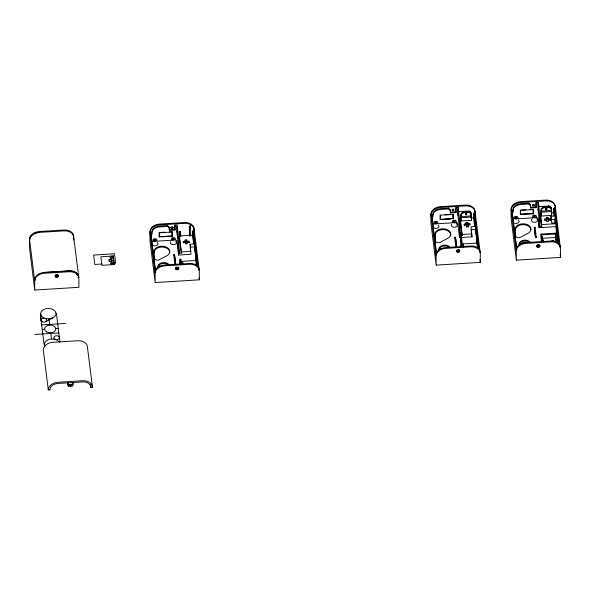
<?xml version="1.0" encoding="UTF-8"?>
<svg xmlns="http://www.w3.org/2000/svg" width="590" height="590" viewBox="0 0 590 590"><rect width="100%" height="100%" fill="white"/><g stroke="black" fill="none" stroke-linecap="round" stroke-linejoin="round"><path stroke-width="0.89" d="M159.352 236.627L172.228 236.103L159.352 236.627L159.189 237.018L159.16 232.77M172.191 235.83L172.037 236.214L172.007 231.973M453.142 214.273L453.209 218.661L440.361 219.458L453.172 218.389L453.009 218.772L452.98 214.531M520.513 214.207L533.389 213.683L520.513 214.207L520.351 214.59L520.321 210.35M533.36 213.41L533.198 213.794L533.168 209.553M437.692 251.746L438.178 250.839A8.053 5.856 -7.1 0 1 440.782 248.419L441.04 248.847M156.859 268.885L157.206 268.28A8.053 5.856 -7.1 0 1 159.809 265.869L160.06 266.289M518.02 246.465L518.367 245.86A8.053 5.856 -7.1 0 1 525.565 242.099M73.204 382.497L67.585 382.851C65.785 387.977 75.129 387.335 73.204 382.497L82.762 381.907A8.053 5.856 -7.1 0 1 90.831 387.276L90.395 384.599M466.579 211.677L466.69 214.413L466.093 214.885L466.579 211.677L467.177 211.64A4.027 2.928 -7.1 0 1 471.211 214.325L471.484 220.358L461.048 221.007L460.775 214.974A4.027 2.928 -7.1 0 1 464.773 211.788L465.37 211.751L465.473 212.577L464.876 212.614A4.027 2.928 -7.1 0 0 460.878 215.8L461.048 221.007M546.281 209.907L546.76 206.699L547.365 206.662A4.027 2.928 -7.1 0 1 551.399 209.347L551.665 215.38L541.229 216.029L540.964 209.996A4.027 2.928 -7.1 0 1 544.953 206.81L545.558 206.773L545.676 209.509L546.281 209.907L546.878 209.435L546.76 206.699M49.796 389.879L49.892 389.82A8.053 5.856 -7.1 0 1 57.879 383.448L67.585 382.851M45.496 321.779L52.709 317.973A7.655 5.236 -0.4 0 0 53.756 309.979A7.655 5.236 -0.4 0 0 42.074 310.701A7.655 5.236 -0.4 0 0 45.083 318.445L48.985 318.91L52.709 317.973M78.743 277.315A9.669 7.028 -7.1 0 0 69.067 270.869L44.648 272.396A9.669 7.028 -7.1 0 0 34.604 280.117L29.603 240.012A9.669 7.028 -7.1 0 1 39.183 232.371L64.081 230.882A9.669 7.028 -7.1 0 1 73.765 237.328L78.75 277.374L77.865 277.374M179.028 250.669L179.345 253.235A11.276 0.656 86.4 0 0 178.328 237.32L177.273 224.974L174.869 225.122L175.001 230.056L169.382 230.402L169.256 227.231L167.641 225.572L159.61 226.066A8.053 5.856 -7.1 0 0 151.63 232.438L151.755 234.584A1.615 1.106 -0.4 0 0 151.077 235.358L151.173 236.413M448.614 208.123L448.717 208.948L450.34 210.615L450.236 209.789L448.614 208.123L440.59 208.624A8.053 5.856 -7.1 0 0 432.603 214.996L432.728 217.142A1.615 1.106 -0.4 0 0 432.057 217.909L432.153 218.964M455.871 211.788L450.251 212.135L450.354 212.96L455.974 212.614L455.841 207.68L458.253 207.525L460.266 227.57L460.325 235.794L462.125 235.676L462.118 234.503L460.067 218.027L462.125 235.676M541.709 226.929L540.256 213.049L541.709 226.929L539.902 227.047L539.835 217.644L538.434 202.547L536.03 202.702L536.163 207.636L530.543 207.982L530.425 204.811L528.802 203.144L520.778 203.646A8.053 5.856 -7.1 0 0 512.791 210.018L512.917 212.164A1.615 1.106 -0.4 0 0 512.238 212.931L512.334 213.986M169.359 228.057L167.744 226.39L159.713 226.892A8.053 5.856 -7.1 0 0 152.515 230.653L151.755 234.584M448.717 208.948L440.693 209.45A8.053 5.856 -7.1 0 0 433.488 213.211L432.728 217.142M530.521 205.637L528.905 203.97L520.881 204.472A8.053 5.856 -7.1 0 0 513.676 208.233L512.917 212.164M190.533 225.911L189.361 226.258L189.427 235.661L190.666 235.86L190.533 225.911L190.6 226.457L189.361 226.258M174.972 225.948A1.608 1.106 -0.4 0 1 176.712 226.944L176.816 227.769L177.62 227.718M455.841 207.68L455.945 208.499A1.608 1.106 -0.4 0 1 457.685 209.502L457.788 210.32L458.592 210.276M536.133 203.52A1.608 1.106 -0.4 0 1 537.874 204.524L537.977 205.342L538.781 205.298M169.256 227.231L169.278 229.584L174.898 229.23L175.001 230.056M530.425 204.811L530.44 207.156L536.059 206.81L536.163 207.636M538.434 211.235L538.397 206.109L538.464 206.662L547.299 206.109A4.027 2.928 -7.1 0 1 551.333 208.801M466.683 212.503L467.28 212.466A4.027 2.928 -7.1 0 1 471.314 215.151L471.484 220.358M545.662 207.599L545.057 207.636A4.027 2.928 -7.1 0 0 541.067 210.822M546.864 207.525L547.468 207.488A4.027 2.928 -7.1 0 1 551.503 210.173M155.738 272.595L155.015 272.639L150.022 232.541L150.745 232.497L155.517 270.773M197.886 266.562L193.454 229.842L194.176 229.798L199.169 269.896L198.446 269.94M430.995 215.092A9.669 7.028 -7.1 0 1 440.582 207.451L465.466 205.903A9.669 7.028 -7.1 0 1 475.149 212.356L480.149 252.454A9.669 7.028 -7.1 0 0 470.466 246.001L445.575 247.549A9.669 7.028 -7.1 0 0 435.995 255.197L430.995 215.092L431.718 215.048L436.489 253.324M478.866 249.113L474.434 213.573L474.426 212.4L475.149 212.356M516.906 250.175L516.184 250.219L511.183 210.114L511.906 210.07L516.678 248.346M555.913 221.693L554.615 207.422L555.337 207.378L560.33 247.476A9.669 7.028 -7.1 0 0 550.654 241.022L525.764 242.571A9.669 7.028 -7.1 0 0 516.184 250.219M164.824 232.172L159.322 232.512L159.381 236.9M169.411 231.892L172.169 231.715L172.228 236.103M444.882 214.79L450.391 214.443M525.985 209.752L520.483 210.092L520.55 214.48M529.658 209.524L533.331 209.295L533.389 213.683M159.359 232.792L172.199 231.995M179.331 231.597L180.599 232.077L180.636 236.479L179.426 236.553L179.331 231.597L179.367 237.18L181.351 253.11L178.541 253.287L178.556 255.05L190.998 254.268L190.091 244.194L193.704 243.972L192.576 231.073L193.461 231.015M440.295 215.07L453.179 214.546M520.52 210.365L533.36 209.568M176.816 227.769L176.845 231.877L177.649 231.826M457.788 210.32L457.818 214.436L458.622 214.384M537.977 205.342L538.006 209.457L538.81 209.406M150.745 232.497L150.752 233.669L151.637 233.611M431.718 215.048L431.725 216.228L432.61 216.169M456.402 222.6A1.608 1.106 -0.4 0 1 457.788 223.595L459.529 237.6L471.978 236.826L471.063 226.752L474.677 226.531L473.578 217.74L473.556 213.632L474.434 213.573M511.906 210.07L511.914 211.25L512.799 211.191M555.05 214.826L555.404 219.274L550.994 219.546L550.964 216.257L554.18 216.058L553.737 208.654L554.622 208.594M179.397 232.15L180.599 232.077M551.643 211.567L551.503 210.468L541.067 211.117L541.207 212.216L551.643 211.567L551.665 215.38M553.737 208.654L554.15 211.943L555.035 211.891M161.026 236.9L164.698 236.671M446.593 219.17L450.259 218.942M522.187 214.48L525.86 214.251M180.164 235.956L189.796 235.358M193.704 243.972L192.606 235.181L190.6 235.307L190.666 235.86M471.108 217.341L471.174 217.887L473.578 217.74M551.362 212.909L553.767 212.761M180.193 236.229L180.636 236.479M189.427 235.661L189.832 235.631M178.033 237.261L179.367 237.18M176.845 231.877L177.531 237.372L178.328 237.32M157.088 241.155L171.469 240.263M438.06 223.713L452.449 222.821M518.249 218.735L532.63 217.843M538.006 209.457L539.031 217.695L539.835 217.644M186.728 239.975L186.735 240.565L185.127 240.661L185.127 240.078L186.728 239.975L186.905 241.937L188.911 241.812L188.911 241.221L186.905 241.347L186.905 241.937M466.277 224.591L466.27 224.008L464.264 224.134L464.271 224.716L466.277 224.591L466.1 222.629L467.708 222.533L467.885 224.495L469.891 224.37L469.883 223.78L467.877 223.905M547.896 217.555L547.896 218.145L546.288 218.241L546.288 217.651L547.896 217.555L548.066 219.517L550.079 219.392L550.212 220.49L550.072 218.802L548.066 218.927L548.066 219.517M193.675 239.865L194.471 239.813L194.523 246.856L196.927 265.957M473.556 213.632L474.648 222.415L475.452 222.371L475.503 229.414L477.93 248.729M466.107 223.219L467.708 223.123L467.885 224.495M183.291 241.576L185.297 241.45L185.304 242.04L183.291 242.158L183.291 241.576L183.424 242.674L185.437 242.549L185.607 243.921L187.207 243.825L187.037 242.446L189.043 242.32L189.051 242.91L188.911 241.221M544.452 219.156L546.458 219.03L546.465 219.613L544.459 219.738L544.452 219.156L544.592 220.247L546.598 220.129L546.768 221.501L548.375 221.398L548.199 220.026L550.212 219.9M541.694 224.583L555.138 223.75L555.006 218.809L555.891 218.757L559.054 244.157M464.264 224.134L464.404 225.232L466.41 225.107L466.587 227.062L466.41 225.107M468.018 225.004L468.187 226.966L468.018 225.004L470.024 224.879L469.883 223.78M555.006 218.809L555.109 219.635L555.913 219.583L557.078 228.979L556.282 229.031L556.311 233.139L557.557 243.183M466.579 226.479L468.187 226.376M457.818 214.436L459.463 227.622L460.266 227.57M555.035 222.924L551.82 223.123L550.964 216.257M190.105 247.129L194.523 246.856M475.503 229.414L471.086 229.687L471.417 232.364M534.282 227.393L535.086 227.342L536.258 237.32L535.455 237.372L534.282 227.393L535.455 237.372M534.282 227.983L535.086 227.932L535.086 227.342M536.59 217.621A1.608 1.106 -0.4 0 1 537.969 218.617L539.105 227.681L555.957 226.634L556.702 232.615M179.36 236.007L181.344 251.937L190.976 251.34M462.118 234.503L471.956 233.891M174.544 255.293L173.74 255.345L173.733 254.755L174.537 254.71L175.709 264.689L174.537 254.71M455.517 237.851L454.713 237.903L454.713 237.313L455.517 237.261L456.682 246.657L455.878 246.709L455.886 247.299L456.69 247.247L455.517 237.261M460.702 246.989L460.635 237.01L461.432 236.959L462.508 245.551M111.68 260.411L113.715 260.286M541.598 241.199L541.052 234.09L556.311 233.139M541.052 234.09L541.148 234.857L555.397 233.972L556.459 242.483M477.509 238.898L476.705 238.95L477.399 248.397M541.399 241.819L541.362 236.376L542.166 236.325L542.697 240.595M535.455 236.789L536.251 236.738L536.258 237.32M102.041 264.003L94.784 264.453L93.611 255.064L114.482 253.766L115.655 263.162L113.841 263.273M556.06 242.608L555.426 237.497L541.178 238.382L541.148 234.857M182.738 264.239L182.517 261.326L195.762 260.507L196.411 265.721M463.305 246.244L463.29 243.899L476.735 243.065M179.729 264.438L179.714 262.675A11.276 0.656 86.4 0 1 180.614 262.144L181.418 262.093L181.632 263.826M460.635 246.126A1.608 1.106 -0.4 0 0 462.103 244.931L462.907 244.88L463.18 247.077M543.272 241.369L543.095 239.901L542.291 239.953A1.608 1.106 -0.4 0 1 540.824 241.148M179.714 262.675L180.518 262.624M175.709 264.099L174.906 264.15L174.913 264.74L173.733 254.755M44.184 272.469L69.067 270.921A9.669 7.028 -7.1 0 1 78.75 277.374M457.855 250.411L459.256 250.33M34.596 280.058L35.474 280.007M34.766 290.044L78.92 287.3L78.854 278.2A9.669 7.028 -7.1 0 0 69.17 271.747L44.287 273.295A9.669 7.028 -7.1 0 0 34.699 280.936L34.766 290.044L29.566 248.294L29.5 239.193A9.669 7.028 -7.1 0 1 39.088 231.546L63.971 229.997A9.669 7.028 -7.1 0 1 73.654 236.45L73.676 240.093M155.185 282.566L199.339 279.822L199.273 270.721A9.669 7.028 -7.1 0 0 189.589 264.268L164.706 265.817A9.669 7.028 -7.1 0 0 155.118 273.465L155.185 282.566L149.985 240.816L149.919 231.715A9.669 7.028 -7.1 0 1 159.499 224.067L184.39 222.526A9.669 7.028 -7.1 0 1 194.073 228.972L194.095 232.615M436.158 265.124L480.312 262.38L480.253 253.28A9.669 7.028 -7.1 0 0 470.569 246.827L445.679 248.375A9.669 7.028 -7.1 0 0 436.099 256.016L436.158 265.124L430.958 223.374L430.892 214.273A9.669 7.028 -7.1 0 1 440.479 206.625L465.363 205.077A9.669 7.028 -7.1 0 1 475.046 211.53L475.061 213.351M516.346 260.146L560.5 257.402L560.434 248.302A9.669 7.028 -7.1 0 0 550.75 241.848L525.867 243.397A9.669 7.028 -7.1 0 0 516.279 251.038L516.346 260.146L511.147 218.396L511.08 209.295A9.669 7.028 -7.1 0 1 520.668 201.647L545.551 200.099A9.669 7.028 -7.1 0 1 555.234 206.552L555.256 209.28M41.639 324.906L65.726 323.409M42.207 329.434L44.611 329.286M55.851 328.586L58.263 328.438M34.744 334.464L58.823 332.967M69.436 384.82L71.043 384.717M70.35 385.646L71.958 385.55M90.735 387.335L92.438 387.18L87.453 347.193A9.669 7.028 -7.1 0 0 77.769 340.74L52.886 342.288A9.669 7.028 -7.1 0 0 43.299 349.929L48.284 389.924L49.892 389.82M44.936 345.983A7.655 5.236 -0.4 0 1 51.485 338.962L55.386 339.42A7.655 5.236 -0.4 0 1 59.332 342.37M545.558 206.773L545.573 208.683L546.178 209.089M465.989 214.067L465.385 213.661L466.093 214.885M477.118 239.629L475.688 228.124L475.702 230.476L476.506 231.015M196.256 257.955L194.707 245.573L194.722 247.918L195.533 248.456M68.211 384.289L67.695 383.707M554.615 207.422L559.268 244.784M555.699 217.673L555.913 219.392M560.161 254.681L560.5 257.402M556.687 229.709L556.252 226.199L558.096 243.633M546.775 208.609L546.878 209.435M545.573 208.683L545.676 209.509M546.288 217.651L546.465 219.613M541.362 236.376L541.893 240.646M539.57 224.384L539.902 227.047M530.44 207.156L530.543 207.982M528.802 203.144L528.905 203.97M511.914 211.25L516.457 247.704M474.426 212.4L479.087 249.762M479.972 259.659L480.312 262.38M475.702 230.476L477.022 241.096M471.749 235.041L471.978 236.826M466.587 213.587L466.69 214.413M466.1 222.629L466.27 224.008M464.271 224.716L464.404 225.815L464.404 225.232M463.29 243.899L463.615 246.502M460.635 237.01L461.808 246.465M459.89 232.32L460.325 235.794M454.713 237.313L455.886 247.299M431.725 216.228L436.268 252.682M193.454 229.842L198.107 267.211M199.11 278.008L199.339 279.822M194.722 247.918L196.16 259.423M190.223 248.021L190.555 250.698M185.127 240.078L185.304 242.04M182.517 261.326L182.848 263.995M182.103 263.701L181.927 262.321L181.13 262.373A1.608 1.106 -0.4 0 1 179.655 263.575M180.614 262.144L180.828 263.877M178.556 255.05L176.808 241.037A1.608 1.106 -0.4 0 0 175.429 240.049M169.278 229.584L169.382 230.402M167.641 225.572L167.744 226.39M150.752 233.669L155.295 270.124M111.333 257.624L111.156 256.23L113.199 256.097L114.239 264.475L112.203 264.6L112.026 263.206M56.36 313.194L59.944 341.912M48.985 318.91L49.752 325.09M50.711 332.782L51.485 338.962M40.304 314.19L44.102 344.678M515.653 236.708L515.276 229.621A7.854 5.376 -0.4 0 1 526.442 224.259A7.854 5.376 -0.4 0 1 527.593 233.537L520.38 237.335A3.024 2.065 -0.4 0 1 515.645 235.83M435.147 236.369L435.464 241.686M154.492 259.135L154.115 252.048A7.854 5.376 -0.4 0 1 165.274 246.679A7.854 5.376 -0.4 0 1 166.432 255.957L159.219 259.762A3.024 2.065 -0.4 0 1 154.484 258.258M40.71 314.168L41.079 320.377M555.891 218.757L555.957 226.634M555.397 233.972L555.426 237.497M555.109 219.635L555.138 223.75M554.15 211.943L554.18 216.058M550.072 218.802L550.079 219.392M548.199 220.026L548.206 220.616M546.598 220.129L546.598 220.712M543.095 239.901L543.102 241.546M542.166 236.325L542.181 238.884M541.207 212.216L541.229 216.029M539.031 217.695L539.105 227.681M538.434 202.547L538.464 206.662M536.03 202.702L536.059 206.81M474.648 222.415L474.677 226.531M471.174 217.887L471.145 213.779A4.027 2.928 -7.1 0 0 467.11 211.087L458.283 211.64L458.253 207.525M467.708 222.533L467.708 223.123M465.37 211.751L465.488 214.487M462.907 244.88L462.914 246.524M462.103 244.931L462.118 246.576M461.432 236.959L461.454 239.518M459.463 227.622L459.529 237.6M458.209 211.087L458.246 215.66M455.945 208.499L455.974 212.614M450.236 209.789L450.354 212.96M440.332 215.343L440.361 219.458M440.14 215.328L440.17 219.569M196.551 258.11L196.536 256.348L195.732 256.392L195.762 260.507M192.576 231.073L192.606 235.181M190.091 244.194L190.098 245.661M189.397 226.538L189.464 235.934M187.037 242.446L187.045 243.036M185.437 242.549L185.437 243.139M181.344 251.937L181.351 253.11M180.57 231.804L180.599 236.207M177.295 227.615L177.339 233.78M174.869 225.122L174.898 229.23M72.349 382.549L72.371 386.074M68.44 382.799L68.462 386.317M29.611 240.071A9.669 7.028 -7.1 0 1 39.191 232.423M57.119 274.63A0.804 0.583 -7.1 0 1 57.127 275.648A0.804 0.583 -7.1 0 1 55.917 275.213M57.429 274.719A0.804 0.583 -7.1 0 1 56.257 275.147M56.441 274.667A0.804 0.583 -7.1 0 1 57.444 275.065A0.804 0.583 -7.1 0 1 56.729 275.803A0.804 0.583 -7.1 0 1 55.851 275.272M57.282 274.638A1.608 1.173 -7.1 0 1 57.791 276.585A1.608 1.173 -7.1 0 1 55.165 276.149M55.158 275.582A1.608 1.173 -7.1 0 1 56.522 274.616M469.212 210.873A4.027 2.928 -7.1 0 1 470.429 211.677M470.702 212.031A4.027 2.928 -7.1 0 1 471.078 213.226M438.237 225.026A3.031 2.072 -0.4 0 1 437.087 228.234A3.031 2.072 -0.4 0 1 432.876 226.634M457.036 224.259A3.016 2.065 -0.4 0 1 454.271 227.253A3.016 2.065 -0.4 0 1 451.711 224.193M456.225 223.573A3.016 2.065 -0.4 0 1 456.69 223.883M432.883 224.141A1.608 1.106 -0.4 0 1 433.569 223.994M471.454 216.545A17.427 12.663 -7.1 0 1 461.019 217.194M471.314 215.446A17.427 12.663 -7.1 0 1 460.878 216.095M453.378 209.118A0.804 0.583 -7.1 0 1 453.474 210.084A0.804 0.583 -7.1 0 1 452.206 209.848M452.206 209.546A0.804 0.583 -7.1 0 1 452.574 209.17M458.614 249.85A0.804 0.583 -7.1 0 1 458.452 250.787A0.804 0.583 -7.1 0 1 457.272 250.499M459.02 249.828A1.608 1.173 -7.1 0 1 459.322 251.554A1.608 1.173 -7.1 0 1 456.918 251.701A1.608 1.173 -7.1 0 1 457.198 249.939M439.292 250.462A5.841 3.997 -0.4 0 1 442.795 245.329A5.841 3.997 -0.4 0 1 450.273 247.704M439.041 249.282A5.841 3.997 -0.4 0 1 443.54 246.067A5.841 3.997 -0.4 0 1 449.58 247.66M435.096 235.484A7.854 5.376 -0.4 0 1 443.282 229.621A7.854 5.376 -0.4 0 1 450.657 235.912M194.176 229.798A9.669 7.028 -7.1 0 0 184.493 223.344L159.602 224.893A9.669 7.028 -7.1 0 0 150.022 232.541M199.169 269.896A9.669 7.028 -7.1 0 0 189.486 263.45L164.603 264.991A9.669 7.028 -7.1 0 0 155.015 272.639M173.209 227.799A1.608 1.173 -7.1 0 1 172.922 228.006M171.1 228.116A1.608 1.173 -7.1 0 1 170.805 227.947M173.18 227.526A1.608 1.173 -7.1 0 1 170.776 227.674M157.257 242.468A3.031 2.072 -0.4 0 1 156.114 245.676A3.031 2.072 -0.4 0 1 151.903 244.083M175.709 241.325A3.016 2.065 -0.4 0 1 175.547 244.054A3.016 2.065 -0.4 0 1 171.572 244.297A3.016 2.065 -0.4 0 1 170.739 241.635M151.387 241.93A1.608 1.106 -0.4 0 1 152.589 241.435M177.848 267.543A0.804 0.583 -7.1 0 1 176.971 268.332A0.804 0.583 -7.1 0 1 176.373 267.491M177.531 237.372A11.276 0.656 86.4 0 1 178.541 253.287M172.782 226.892A0.804 0.583 -7.1 0 1 171.904 227.681A0.804 0.583 -7.1 0 1 171.306 226.848M176.218 267.381A1.608 1.173 -7.1 0 1 178.718 268.007A1.608 1.173 -7.1 0 1 176.698 269.446A1.608 1.173 -7.1 0 1 175.931 267.587M180.68 259.209A11.276 0.656 86.4 0 1 181.418 262.093M157.987 266.887A5.841 3.997 -0.4 0 1 162.552 262.631A5.841 3.997 -0.4 0 1 169.3 265.146M158.061 266.732A5.841 3.997 -0.4 0 1 162.56 263.509A5.841 3.997 -0.4 0 1 168.607 265.109M154.123 252.926A7.854 5.376 -0.4 0 1 161.277 247.085A7.854 5.376 -0.4 0 1 169.773 251.952M76.744 274.269A8.865 6.438 -7.1 0 1 77.261 274.992M48.284 389.924A9.669 7.028 -7.1 0 1 58.344 382.254L82.755 380.727A9.669 7.028 -7.1 0 1 92.438 387.18M71.147 384.422A0.804 0.583 -7.1 0 1 70.24 385.064A0.804 0.583 -7.1 0 1 69.568 384.37M548.361 205.615A4.027 2.928 -7.1 0 1 548.899 205.726M549.865 206.117A4.027 2.928 -7.1 0 1 550.271 206.389M550.618 206.699A4.027 2.928 -7.1 0 1 551.222 207.835M555.337 207.378A9.669 7.028 -7.1 0 0 545.654 200.925L520.771 202.473A9.669 7.028 -7.1 0 0 511.183 210.114M534.341 205.106A1.608 1.173 -7.1 0 1 532.571 205.534M534.378 205.379A1.608 1.173 -7.1 0 1 534.083 205.585M518.418 220.048A3.031 2.072 -0.4 0 1 517.275 223.256A3.031 2.072 -0.4 0 1 513.064 221.656M536.413 218.595A3.016 2.065 -0.4 0 1 536.856 221.523A3.016 2.065 -0.4 0 1 532.564 221.788A3.016 2.065 -0.4 0 1 532.276 218.846M513.071 219.163A1.608 1.106 -0.4 0 1 513.75 219.015M533.943 204.472A0.804 0.583 -7.1 0 1 532.475 205.01M539.009 245.123A0.804 0.583 -7.1 0 1 538.235 245.912A0.804 0.583 -7.1 0 1 537.453 245.219M539.717 245.233A1.608 1.173 -7.1 0 1 538.375 247.04A1.608 1.173 -7.1 0 1 536.819 245.499A1.608 1.173 -7.1 0 1 539.496 245.02M519.148 244.467A5.841 3.997 -0.4 0 1 523.714 240.204A5.841 3.997 -0.4 0 1 530.462 242.726M519.222 244.304A5.841 3.997 -0.4 0 1 523.721 241.089A5.841 3.997 -0.4 0 1 529.768 242.682M515.284 230.506A7.854 5.376 -0.4 0 1 522.445 224.657A7.854 5.376 -0.4 0 1 530.934 229.532M447.412 238.515L440.199 242.313A3.024 2.065 -0.4 0 1 435.457 240.809L435.088 234.599A7.854 5.376 -0.4 0 1 446.254 229.237A7.854 5.376 -0.4 0 1 447.412 238.515M113.295 256.023L100.846 256.798L101.908 265.308L114.349 264.534L113.295 256.023M111.761 259.438L108.951 259.615L109.187 261.532L111.997 261.363L111.761 259.438M111.576 259.585L109.165 259.74L109.371 261.385L111.783 261.237L111.576 259.585M553.929 240.882L551.038 241.354L553.929 240.882M56.323 276.304A0.804 0.583 -7.1 0 0 57.525 275.722A0.804 0.583 -7.1 0 0 56.316 275.287A0.804 0.583 -7.1 0 0 56.323 276.304M55.962 277.108A1.608 1.173 -7.1 0 0 58.358 275.943A1.608 1.173 -7.1 0 0 55.947 275.073A1.608 1.173 -7.1 0 0 55.962 277.108M435.28 223.138A0.885 0.605 -0.4 0 0 436.725 222.769A0.885 0.605 -0.4 0 0 435.553 222.098A0.885 0.605 -0.4 0 0 435.28 223.138M434.542 223.721A2.013 1.379 -0.4 0 0 437.832 222.917A2.013 1.379 -0.4 0 0 435.184 221.368A2.013 1.379 -0.4 0 0 434.542 223.721M453.747 221.988A0.885 0.605 -0.4 0 0 455.192 221.626A0.885 0.605 -0.4 0 0 454.02 220.955A0.885 0.605 -0.4 0 0 453.747 221.988M453.009 222.57A2.013 1.379 -0.4 0 0 456.299 221.766A2.013 1.379 -0.4 0 0 453.651 220.225A2.013 1.379 -0.4 0 0 453.009 222.57M452.648 210.733A0.804 0.583 -7.1 0 0 453.85 210.151A0.804 0.583 -7.1 0 0 452.641 209.716A0.804 0.583 -7.1 0 0 452.648 210.733M457.715 251.384A0.804 0.583 -7.1 0 0 458.917 250.802A0.804 0.583 -7.1 0 0 457.707 250.367A0.804 0.583 -7.1 0 0 457.715 251.384M457.353 252.188A1.608 1.173 -7.1 0 0 459.757 251.023A1.608 1.173 -7.1 0 0 457.339 250.16A1.608 1.173 -7.1 0 0 457.353 252.188M154.307 240.58A0.885 0.605 -0.4 0 0 155.753 240.219A0.885 0.605 -0.4 0 0 154.58 239.54A0.885 0.605 -0.4 0 0 154.307 240.58M153.57 241.163A2.013 1.379 -0.4 0 0 156.859 240.359A2.013 1.379 -0.4 0 0 154.211 238.817A2.013 1.379 -0.4 0 0 153.57 241.163M172.774 239.429A0.885 0.605 -0.4 0 0 174.212 239.068A0.885 0.605 -0.4 0 0 173.04 238.397A0.885 0.605 -0.4 0 0 172.774 239.429M172.029 240.019A2.013 1.379 -0.4 0 0 175.326 239.216A2.013 1.379 -0.4 0 0 172.678 237.667A2.013 1.379 -0.4 0 0 172.029 240.019M171.675 228.175A0.804 0.583 -7.1 0 0 172.877 227.593A0.804 0.583 -7.1 0 0 171.668 227.157A0.804 0.583 -7.1 0 0 171.675 228.175M176.742 268.826A0.804 0.583 -7.1 0 0 177.944 268.244A0.804 0.583 -7.1 0 0 176.734 267.808A0.804 0.583 -7.1 0 0 176.742 268.826M176.381 269.637A1.608 1.173 -7.1 0 0 178.777 268.465A1.608 1.173 -7.1 0 0 176.366 267.602A1.608 1.173 -7.1 0 0 176.381 269.637M110.419 258.361A1.409 0.966 -0.4 0 0 112.72 257.786A1.409 0.966 -0.4 0 0 110.854 256.716A1.409 0.966 -0.4 0 0 110.419 258.361M111.119 263.944A1.409 0.966 -0.4 0 0 113.413 263.369A1.409 0.966 -0.4 0 0 111.547 262.299A1.409 0.966 -0.4 0 0 111.119 263.944M70.011 385.558A0.804 0.583 -7.1 0 0 71.213 384.975A0.804 0.583 -7.1 0 0 70.004 384.54A0.804 0.583 -7.1 0 0 70.011 385.558M42.067 321.683A2.817 1.932 -0.4 0 0 46.662 320.532A2.817 1.932 -0.4 0 0 42.93 318.386A2.817 1.932 -0.4 0 0 42.067 321.683M46.595 331.905A5.642 3.865 -0.4 0 0 55.785 329.596A5.642 3.865 -0.4 0 0 48.314 325.311A5.642 3.865 -0.4 0 0 46.595 331.905M54.767 339.154A2.817 1.932 -0.4 0 0 59.354 337.996A2.817 1.932 -0.4 0 0 55.622 335.858A2.817 1.932 -0.4 0 0 54.767 339.154M515.52 218.116A0.804 0.553 -0.4 0 0 516.833 217.784A0.804 0.553 -0.4 0 0 515.771 217.172A0.804 0.553 -0.4 0 0 515.52 218.116M514.731 218.743A2.013 1.379 -0.4 0 0 518.02 217.939A2.013 1.379 -0.4 0 0 515.372 216.39A2.013 1.379 -0.4 0 0 514.731 218.743M533.987 216.965A0.804 0.553 -0.4 0 0 535.3 216.641A0.804 0.553 -0.4 0 0 534.23 216.029A0.804 0.553 -0.4 0 0 533.987 216.965M533.19 217.592A2.013 1.379 -0.4 0 0 536.487 216.788A2.013 1.379 -0.4 0 0 533.839 215.247A2.013 1.379 -0.4 0 0 533.19 217.592M537.542 247.21A1.608 1.173 -7.1 0 0 539.939 246.045A1.608 1.173 -7.1 0 0 537.527 245.182A1.608 1.173 -7.1 0 0 537.542 247.21M532.836 205.755A0.804 0.583 -7.1 0 0 534.038 205.173A0.804 0.583 -7.1 0 0 532.829 204.737A0.804 0.583 -7.1 0 0 532.836 205.755M537.903 246.406A0.804 0.583 -7.1 0 0 539.105 245.823A0.804 0.583 -7.1 0 0 537.896 245.388A0.804 0.583 -7.1 0 0 537.903 246.406"/></g></svg>
